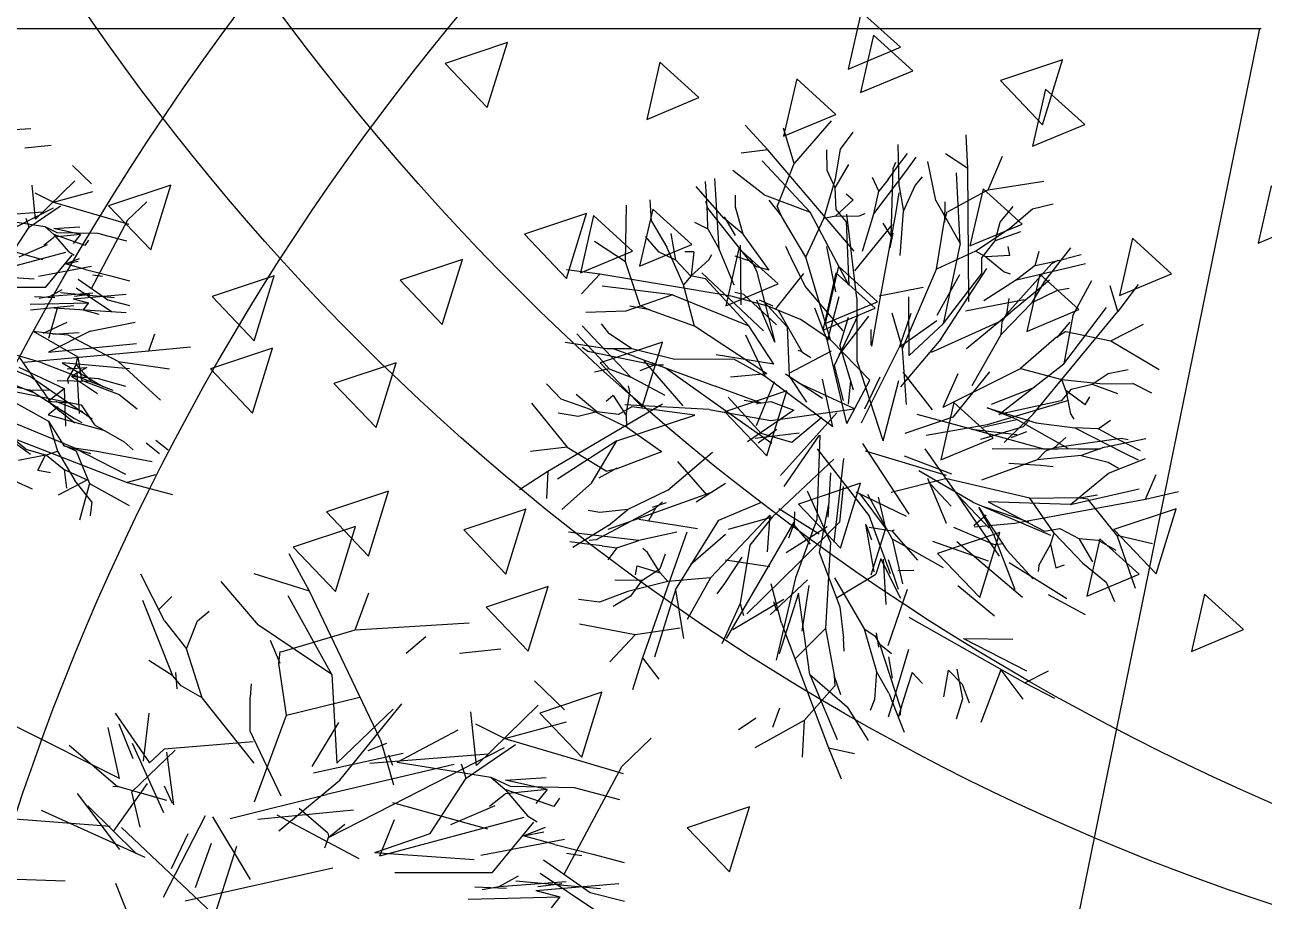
# Model space of a CAD drawing. Header units: millimetres. Extents: x 462666 to 1244237, y 2328025 to 3795663.
# Drawn here: x 886923 to 888308, y 3011767 to 3012747 of the extents above; entities that cross this region are included whole.
import ezdxf

# ---------------------------------------------------------------- set-up
doc = ezdxf.new("R2010")
doc.units = ezdxf.units.MM
doc.layers.add('MUR-POH', color=64, linetype='Continuous')

# ---------------------------------------------------------------- blocks, each defined once
blk = doc.blocks.new('strom podorys')
at = {"color": 1}
for points in [[(900821.8, 2875698.7), (900778.7, 2875639.5), (900845.7, 2875626.5)], [(900669, 2875689.9), (900625.9, 2875630.7), (900692.9, 2875617.7)], [(901598.6, 2875680.4), (901555.5, 2875621.2), (901622.5, 2875608.2)], [(901074.6, 2875645.8), (901031.5, 2875586.6), (901098.5, 2875573.6)], [(901537.7, 2875633.4), (901494.6, 2875574.2), (901561.5, 2875561.2)], [(901415.7, 2875619.4), (901372.6, 2875560.2), (901439.6, 2875547.3)], [(901292.1, 2875581.1), (901249, 2875522), (901316, 2875509)], [(901293.8, 2875572.4), (901250.7, 2875513.2), (901317.7, 2875500.2)], [(901628.2, 2875466.2), (901585.1, 2875407), (901652.1, 2875394)], [(901065.8, 2875446), (901022.7, 2875386.8), (901089.6, 2875373.8)], [(901185.8, 2875389.5), (901142.7, 2875330.4), (901209.7, 2875317.4)], [(901465.5, 2875393.1), (901422.4, 2875333.9), (901489.4, 2875320.9)], [(900987.2, 2875344.3), (900944.1, 2875285.1), (901011.1, 2875272.1)], [(901409.6, 2875293.2), (901366.5, 2875234), (901433.5, 2875221)], [(901439, 2875275.5), (901395.9, 2875216.3), (901462.9, 2875203.4)], [(901183.3, 2875237.3), (901140.2, 2875178.1), (901207.2, 2875165.2)], [(900868.8, 2875193.2), (900825.7, 2875134.1), (900892.7, 2875121.1)], [(898759, 2873229.5), (898715.9, 2873170.3), (898782.9, 2873157.4)], [(899153.5, 2872894), (899110.4, 2872834.9), (899177.4, 2872821.9)], [(898242.1, 2872885), (898199, 2872825.8), (898266, 2872812.8)], [(898425, 2872780.7), (898381.9, 2872721.5), (898448.9, 2872708.6)], [(899008.4, 2872758), (898965.3, 2872698.8), (899032.3, 2872685.9)], [(898722.7, 2872749), (898679.6, 2872689.8), (898746.6, 2872676.8)], [(898577.6, 2872712.7), (898534.5, 2872653.5), (898601.5, 2872640.5)], [(898849.7, 2872712.7), (898806.6, 2872653.5), (898873.6, 2872640.5)], [(898341.8, 2872658.3), (898298.7, 2872599.1), (898365.7, 2872586.1)], [(898027.9, 2872536.9), (897984.8, 2872477.7), (898051.8, 2872464.8)], [(898181.2, 2872521.2), (898138.1, 2872462.1), (898205, 2872449.1)], [(898348.4, 2872521.2), (898305.3, 2872462.1), (898372.3, 2872449.1)], [(898561.6, 2872472), (898518.5, 2872412.9), (898585.5, 2872399.9)], [(898226.5, 2872454.4), (898183.4, 2872395.2), (898250.4, 2872382.3)], [(898632.1, 2872416.2), (898589, 2872357), (898656, 2872344.1)], [(898425, 2872399.3), (898381.9, 2872340.2), (898448.9, 2872327.2)], [(898749.7, 2872354.5), (898706.6, 2872295.3), (898773.6, 2872282.3)], [(898417.6, 2872345.7), (898374.5, 2872286.5), (898441.5, 2872273.5)], [(898958.4, 2872345.7), (898915.3, 2872286.5), (898982.3, 2872273.5)]]:
    blk.add_lwpolyline(points, close=True, dxfattribs=at)

msp = doc.modelspace()

# ---------------------------------------------------------------- linework, layer by layer
at = {"layer": 'MUR-POH', "color": 252}
for p, q in [((887753.3, 3012606.7), (887727.8, 3012634.5)), ((887782.9, 3012591.5), (887770.9, 3012631.1)), ((887824.2, 3012639.3), (887782.9, 3012591.5)), ((886848.4, 3012625.9), (886929.4, 3012630.7)), ((887834.4, 3012607.5), (887848.6, 3012626.7)), ((887976.8, 3012585.9), (887975.2, 3012623.5)), ((886922.5, 3012609.2), (886951.9, 3012612.2)), ((887753.3, 3012606.7), (887723.6, 3012603.1)), ((887850, 3012493.7), (887753.3, 3012606.7)), ((887819.8, 3012583.9), (887819.4, 3012606.7)), ((887828.8, 3012574.6), (887834.4, 3012607.5)), ((887900.1, 3012565.8), (887898.9, 3012612.7)), ((886997.3, 3012568.9), (886975.9, 3012589.5)), ((887800.8, 3012537), (887746.9, 3012594.7)), ((887764.1, 3012544.2), (887782.9, 3012591.5)), ((887828.6, 3012564.2), (887843.8, 3012590.3)), ((887887.7, 3012573.8), (887899.5, 3012589.7)), ((887893.5, 3012585.9), (887896.5, 3012593.1)), ((887899.5, 3012589.7), (887909.3, 3012602.9)), ((887908.7, 3012584.3), (887919.3, 3012598.7)), ((887941.2, 3012550.2), (887932.2, 3012593.7)), ((887976.8, 3012585.9), (887951.8, 3012602.3)), ((887999.5, 3012562), (888015.7, 3012599.9)), ((887749.1, 3012556.4), (887714.2, 3012583.9)), ((887828.6, 3012564.2), (887819.8, 3012583.9)), ((887877.3, 3012560.6), (887870.5, 3012576)), ((887871.9, 3012535.2), (887908.7, 3012584.3)), ((887891.1, 3012510.5), (887893.5, 3012585.9)), ((887917.9, 3012566.8), (887926.3, 3012576.8)), ((887968.4, 3012502.1), (887964.4, 3012581)), ((887978.2, 3012437.2), (887976.8, 3012585.9)), ((886934.6, 3012529.4), (886930.7, 3012567.5)), ((886934.6, 3012529.4), (886978.4, 3012572.3)), ((887704.2, 3012530.6), (887673, 3012565.8)), ((887684.8, 3012555.2), (887683.8, 3012571.6)), ((887695.2, 3012557), (887694.2, 3012574.8)), ((887816, 3012530.2), (887828.8, 3012574.6)), ((887829.8, 3012540.2), (887828.6, 3012564.2)), ((887887.7, 3012573.8), (887877.3, 3012560.6)), ((887900.1, 3012565.8), (887904.9, 3012538.2)), ((887904.9, 3012538.2), (887917.9, 3012566.8)), ((887999.5, 3012562), (887954.6, 3012537.6)), ((887999.5, 3012562), (888061.8, 3012572)), ((886933.8, 3012558.9), (886954.8, 3012548.5)), ((886954.8, 3012548.5), (886998.7, 3012560.3)), ((886954.8, 3012548.5), (887038.8, 3012523.6)), ((887037.9, 3012528.5), (887058.9, 3012548.8)), ((887623.3, 3012527), (887621.9, 3012550.8)), ((887686.2, 3012541.8), (887684, 3012549.2)), ((887686, 3012535.4), (887684.8, 3012555.2)), ((887698.8, 3012495.9), (887695.2, 3012557)), ((887717.2, 3012542.8), (887717.2, 3012556)), ((887749.1, 3012556.4), (887800.8, 3012537)), ((887769.1, 3012532.8), (887754.7, 3012550.6)), ((887848.6, 3012551), (887829, 3012532.6)), ((887840.8, 3012557.6), (887848.6, 3012551)), ((887871.9, 3012535.2), (887877.3, 3012560.6)), ((887899.9, 3012558.8), (887895.9, 3012535.2)), ((887941.2, 3012550.2), (887968.4, 3012502.1)), ((887951.2, 3012525.8), (887951.6, 3012548.6)), ((886943, 3012537.2), (886858.6, 3012530.7)), ((886954.2, 3012541.8), (886874.1, 3012501)), ((886927.4, 3012520.3), (886962.3, 3012544.2)), ((887594.2, 3012481.7), (887595.2, 3012544.8)), ((887686.4, 3012518.6), (887686, 3012535.4)), ((887733, 3012482.5), (887686.2, 3012541.8)), ((887725.8, 3012512.5), (887717.2, 3012542.8)), ((887768.7, 3012532.6), (887763.7, 3012543.8)), ((887843.8, 3012455.7), (887800.8, 3012537)), ((887840.8, 3012526.8), (887829.8, 3012540.2)), ((887853, 3012441), (887841.8, 3012534.8)), ((887855.6, 3012533.2), (887862.2, 3012535.8)), ((887859, 3012493.5), (887871.9, 3012535.2)), ((887895.9, 3012535.2), (887878.5, 3012440.4)), ((887901.3, 3012488.7), (887904.9, 3012538.2)), ((887950.6, 3012525.8), (887954, 3012537.8)), ((888013.1, 3012525.8), (888027.5, 3012543.4)), ((888023.7, 3012519.2), (888049.3, 3012541)), ((888049.3, 3012541), (888072.4, 3012546.6)), ((886878.1, 3012531.6), (886944.8, 3012521)), ((886901.8, 3012480.9), (886927.4, 3012520.3)), ((886927.4, 3012520.3), (886924, 3012530.2)), ((886944.8, 3012521), (886958.5, 3012514.6)), ((886944.8, 3012521), (886955.1, 3012512.2)), ((886955.2, 3012518.8), (886984.1, 3012520.8)), ((886997, 3012451.9), (887037.9, 3012528.5)), ((887623.3, 3012527), (887640.3, 3012498.1)), ((887671.4, 3012526), (887686.4, 3012518.6)), ((887725.8, 3012512.5), (887704.2, 3012530.6)), ((887717, 3012511.1), (887705, 3012531.8)), ((887795.7, 3012486.7), (887768.7, 3012532.6)), ((887795.7, 3012486.7), (887816, 3012530.2)), ((887829, 3012532.6), (887816, 3012530.2)), ((887829, 3012532.6), (887855.6, 3012533.2)), ((887840.8, 3012526.8), (887843.8, 3012455.7)), ((887850.6, 3012471.7), (887892.7, 3012523.4)), ((887891.1, 3012510.5), (887882.1, 3012525)), ((887942, 3012473.3), (887950.6, 3012525.8)), ((888007.3, 3012505.1), (888013.1, 3012525.8)), ((886943.9, 3012500.3), (886954.9, 3012509.1)), ((886984.9, 3012512.2), (886954.9, 3012509.1)), ((886955.1, 3012512.2), (886970.9, 3012493.5)), ((886989.5, 3012500), (886955.1, 3012512.2)), ((886984.9, 3012512.2), (886955.2, 3012518.8)), ((886958.5, 3012514.6), (887004, 3012513.6)), ((886984.9, 3012512.2), (886976.8, 3012502.3)), ((886993.6, 3012506), (886989.5, 3012500)), ((887004, 3012513.6), (887036.2, 3012505.2)), ((887616.1, 3012510.1), (887630.9, 3012492.9)), ((887650.5, 3012483.5), (887645.3, 3012513.3)), ((887686.4, 3012518.6), (887698.8, 3012495.9)), ((887754.7, 3012472.3), (887725.8, 3012512.5)), ((887890.1, 3012497.3), (887893.3, 3012513.5)), ((887985.4, 3012493.5), (888023.7, 3012519.2)), ((888035.7, 3012515.3), (888007.3, 3012505.1)), ((886865.8, 3012465), (886968.5, 3012492.6)), ((886874.9, 3012502.9), (886942.5, 3012484.2)), ((886916.3, 3012487.2), (886947.9, 3012501)), ((886970.9, 3012493.5), (886977.7, 3012489.1)), ((887594.2, 3012481.7), (887559.6, 3012504.3)), ((887650.5, 3012483.5), (887630.9, 3012492.9)), ((887659.1, 3012455.9), (887640.3, 3012498.1)), ((887670.6, 3012492.9), (887660.5, 3012492.9)), ((887670.6, 3012492.9), (887667.5, 3012466.1)), ((887715.6, 3012455.5), (887698.8, 3012495.9)), ((887722.2, 3012500.1), (887723.2, 3012433.4)), ((887779.5, 3012486.1), (887773.5, 3012498.9)), ((887829.4, 3012448), (887819.4, 3012498.9)), ((887985.4, 3012493.5), (887942, 3012473.3)), ((887968.4, 3012502.1), (887949.2, 3012412.2)), ((887996.9, 3012487.1), (887985.4, 3012493.5)), ((887992.7, 3012485.9), (888007.3, 3012505.1)), ((888023.7, 3012488.7), (888021.9, 3012498.7)), ((888052.1, 3012477.5), (888056.6, 3012493.7)), ((888063, 3012460.1), (888092.2, 3012497.1)), ((886975.2, 3012489), (886945.4, 3012452.9)), ((886968, 3012479.2), (886983.7, 3012485.3)), ((886968, 3012479.2), (886982.4, 3012482.2)), ((886990.3, 3012473.1), (886968, 3012479.2)), ((887610.3, 3012433.4), (887594.2, 3012481.7)), ((887666.9, 3012465.9), (887650.5, 3012483.5)), ((887667.5, 3012466.1), (887687.4, 3012483.9)), ((887687.4, 3012483.9), (887690.8, 3012489.9)), ((887733, 3012482.5), (887716.8, 3012487.9)), ((887732.8, 3012486.3), (887740.7, 3012471.7)), ((887733, 3012482.5), (887740.9, 3012475.9)), ((887795.1, 3012454.3), (887779.5, 3012486.1)), ((887823.4, 3012394.2), (887795.7, 3012486.7)), ((887992.5, 3012468.7), (887992.7, 3012485.9)), ((888023.7, 3012488.7), (887996.9, 3012487.1)), ((887996.9, 3012487.1), (888017.7, 3012470.5)), ((888020.5, 3012423.6), (888070.8, 3012479.9)), ((888052.1, 3012477.5), (888068.4, 3012480.9)), ((888068.4, 3012480.9), (888087.6, 3012485.5)), ((888070.8, 3012479.9), (888077.8, 3012483.5)), ((888103.6, 3012489.3), (888087.6, 3012485.5)), ((888091.4, 3012475.5), (888108.6, 3012479.7)), ((886862.3, 3012467.3), (886933, 3012462.5)), ((886937.7, 3012465.5), (886997.2, 3012476.9)), ((886990.3, 3012473.1), (887017.3, 3012466.2)), ((886998.7, 3012466.9), (887009.6, 3012465.4)), ((887017.3, 3012466.2), (887039.7, 3012460.3)), ((887565.4, 3012467.7), (887528.1, 3012472.5)), ((887545, 3012445.8), (887565.4, 3012467.7)), ((887712.2, 3012443.2), (887565.4, 3012467.7)), ((887667.5, 3012466.1), (887659.1, 3012455.9)), ((887683.8, 3012462.7), (887666.9, 3012465.9)), ((887748.3, 3012404.6), (887679.4, 3012469.3)), ((887740.7, 3012471.7), (887761.1, 3012391.8)), ((887754.7, 3012472.3), (887740.9, 3012475.9)), ((887762.1, 3012429.2), (887793.5, 3012468.5)), ((887903.7, 3012384.7), (887942, 3012473.3)), ((887942.8, 3012422), (887968, 3012467.3)), ((887946.6, 3012395), (887998.3, 3012474.1)), ((887949.2, 3012412.2), (887992.5, 3012468.7)), ((888017.7, 3012470.5), (888024.3, 3012468.3)), ((888052.1, 3012477.5), (888031.5, 3012461.5)), ((888031.5, 3012461.5), (888091.4, 3012475.5)), ((886945.4, 3012452.9), (886876.5, 3012452.8)), ((886950.8, 3012443.3), (886964.5, 3012450.8)), ((886979.8, 3012452.6), (887019.5, 3012426.2)), ((886982.2, 3012462.1), (887015.5, 3012439)), ((887646.7, 3012444.8), (887568.2, 3012454.3)), ((887671.4, 3012409.6), (887659.1, 3012455.9)), ((887683.8, 3012462.7), (887732, 3012410.2)), ((887837.6, 3012404.6), (887795.1, 3012454.3)), ((887877.7, 3012443.6), (887927, 3012453.4)), ((888031.5, 3012461.5), (887994.7, 3012438)), ((888048.9, 3012436), (888063, 3012460.1)), ((888049.9, 3012446.2), (888068.2, 3012461.5)), ((888077.2, 3012449.8), (888090.2, 3012452)), ((888094.4, 3012421.6), (888115.6, 3012460.9)), ((888144.7, 3012426.2), (888135.9, 3012454.9)), ((888167.5, 3012456.1), (888144.7, 3012426.2)), ((886933.3, 3012442.8), (886956, 3012441.9)), ((886938.7, 3012441.1), (886950.8, 3012443.3)), ((886950.8, 3012443.3), (886998.5, 3012446.8)), ((886962.6, 3012447.3), (887022.9, 3012441.8)), ((886976.7, 3012440.3), (887035.8, 3012445.3)), ((886976.7, 3012440.3), (886993.9, 3012435.9)), ((886995.3, 3012445.2), (886978.2, 3012442.9)), ((887015.5, 3012439), (887039.8, 3012432.8)), ((887646.7, 3012444.8), (887594.6, 3012426.4)), ((887646.7, 3012444.8), (887732, 3012410.2)), ((887756.1, 3012431.2), (887712.2, 3012443.2)), ((887726.4, 3012445), (887716.4, 3012447.2)), ((887762.9, 3012411), (887726.4, 3012445)), ((887761.1, 3012391.8), (887741.1, 3012438.6)), ((887743.5, 3012439.2), (887758.9, 3012432.4)), ((887774.9, 3012409), (887748.5, 3012437.6)), ((887820, 3012393), (887833, 3012442.8)), ((887853, 3012441), (887852.8, 3012371.3)), ((887878.5, 3012440.4), (887869.1, 3012387.3)), ((887911.5, 3012376.9), (887910.9, 3012442.4)), ((888039.9, 3012439.2), (887974.4, 3012426.6)), ((887975.6, 3012384.7), (888049.9, 3012446.2)), ((888020.5, 3012423.6), (888023.1, 3012440.6)), ((888048.9, 3012436), (888077.2, 3012449.8)), ((886928.7, 3012434.2), (886993.9, 3012435.9)), ((886929.1, 3012428), (886977.4, 3012432.7)), ((886959, 3012431), (886949.1, 3012395.8)), ((886955.4, 3012430.2), (887036, 3012424.9)), ((886993.9, 3012435.9), (886987.7, 3012428)), ((886987.7, 3012428), (887005.3, 3012423)), ((887594.6, 3012426.4), (887550, 3012425)), ((887621.5, 3012428), (887599, 3012432.2)), ((887621.3, 3012427.4), (887610.1, 3012432.8)), ((887671.4, 3012409.6), (887621.3, 3012427.4)), ((887756.1, 3012431.2), (887789.5, 3012417.4)), ((887764.7, 3012427.4), (887791.7, 3012380.7)), ((887805.4, 3012430.2), (887820, 3012393)), ((887903.7, 3012384.7), (887892.5, 3012424.2)), ((887913.1, 3012424), (887900.3, 3012385.9)), ((888011.3, 3012414.2), (888024.3, 3012424.4)), ((888014.3, 3012400.4), (888048.9, 3012436)), ((888015.3, 3012414.6), (888020.5, 3012423.6)), ((888050.1, 3012311.4), (888144.7, 3012426.2)), ((888084.2, 3012367.5), (888131.9, 3012430.4)), ((886969.4, 3012413.9), (886943.2, 3012401.3)), ((886995.5, 3012404), (887046, 3012414.2)), ((887545.6, 3012410.2), (887557.8, 3012397.2)), ((887566.8, 3012412.2), (887575.2, 3012402)), ((887752.3, 3012356.5), (887671.4, 3012409.6)), ((887759.9, 3012367.1), (887732, 3012410.2)), ((887823.4, 3012394.2), (887789.5, 3012417.4)), ((887828, 3012365.5), (887854.6, 3012422.8)), ((887833, 3012377.5), (887866.3, 3012420.8)), ((887833.8, 3012387.5), (887843.6, 3012419.8)), ((887942.2, 3012415.8), (887900.3, 3012385.9)), ((887949.2, 3012412.2), (887911.5, 3012376.9)), ((888011.3, 3012414.2), (887936, 3012380.1)), ((888014.3, 3012400.4), (888015.3, 3012414.6)), ((888076.4, 3012396.6), (888091.4, 3012414)), ((888094.4, 3012421.6), (888084.2, 3012367.5)), ((888136.7, 3012393.4), (888173.5, 3012412)), ((886941, 3012369), (886847.9, 3012396)), ((886931.9, 3012404.1), (886953.8, 3012401.3)), ((886931.9, 3012404.1), (886981.8, 3012375.3)), ((886995.5, 3012404), (886949.2, 3012380.7)), ((886953.8, 3012401.3), (886970.8, 3012399.9)), ((886954, 3012400.8), (886983.3, 3012402.6)), ((887027.1, 3012370), (886971, 3012399.5)), ((887061.2, 3012382), (887068.1, 3012401.1)), ((887551, 3012389.1), (887539.7, 3012401)), ((887600, 3012352.5), (887557.8, 3012397.2)), ((887601.2, 3012384.5), (887575.2, 3012402)), ((887728.4, 3012399.8), (887750.3, 3012353.5)), ((887774.9, 3012409), (887777.3, 3012354.5)), ((887868.9, 3012388.3), (887868.9, 3012406)), ((887981.8, 3012343.3), (888014.3, 3012400.4)), ((888076, 3012397.2), (888035.7, 3012362.5)), ((888076, 3012397.2), (888086.4, 3012404)), ((888086.6, 3012403.6), (888136.7, 3012393.4)), ((886921.9, 3012369.5), (887061.2, 3012382)), ((886949.2, 3012380.7), (887047.6, 3012390.4)), ((887061.2, 3012382), (887108, 3012386.5)), ((887573.2, 3012384.5), (887526.7, 3012391.4)), ((887552.2, 3012381.5), (887545.6, 3012385.7)), ((887551, 3012389.1), (887564.6, 3012374.7)), ((887626.1, 3012366.1), (887552.2, 3012381.5)), ((887601.2, 3012384.5), (887573.2, 3012384.5)), ((887604.2, 3012375.9), (887581.4, 3012384.1)), ((887649.3, 3012372.3), (887601.2, 3012384.5)), ((887777.3, 3012357.1), (887824.6, 3012382.1)), ((887790.9, 3012381.3), (887787.3, 3012382.3)), ((887841.8, 3012301), (887820, 3012393)), ((887867.3, 3012349.3), (887823.4, 3012394.2)), ((887833.8, 3012387.5), (887848.2, 3012339.9)), ((887858, 3012301.6), (887900.3, 3012385.9)), ((887946.6, 3012395), (887901.7, 3012341.7)), ((887908.5, 3012322), (887903.7, 3012384.7)), ((888136.7, 3012393.4), (888190.8, 3012361.1)), ((886860.6, 3012380), (886927.8, 3012353.8)), ((886916.2, 3012375.1), (886951.7, 3012323.8)), ((886941, 3012369), (887020.8, 3012338.2)), ((886964.4, 3012368.7), (887010.6, 3012341.7)), ((887039.7, 3012361.8), (886964.4, 3012368.7)), ((886980, 3012366.7), (886981.8, 3012375.3)), ((886981.8, 3012375.3), (886986, 3012349.3)), ((887027.1, 3012370), (887084.5, 3012361.8)), ((887074.4, 3012327), (887027.1, 3012370)), ((887575.8, 3012362.1), (887564.6, 3012374.7)), ((887604.2, 3012375.9), (887694.4, 3012342.5)), ((887658.7, 3012320.4), (887615.1, 3012370.9)), ((887638.9, 3012362.7), (887623.5, 3012368.7)), ((887715.2, 3012372.7), (887649.3, 3012372.3)), ((887759.9, 3012367.1), (887695.4, 3012377.7)), ((887750.3, 3012353.5), (887715.2, 3012372.7)), ((887790.9, 3012381.3), (887792.5, 3012379.9)), ((887801.2, 3012374.3), (887792.5, 3012379.9)), ((887852.8, 3012371.3), (887881.7, 3012281.8)), ((888011.7, 3012310.8), (888084.2, 3012367.5)), ((886845.5, 3012360.7), (886949.1, 3012303.5)), ((886915.9, 3012363.9), (886966.4, 3012340)), ((886997.7, 3012305.6), (886927.8, 3012353.8)), ((886969.9, 3012362), (886992, 3012363.5)), ((886980, 3012366.7), (886970.3, 3012350.5)), ((886992, 3012363.5), (886974.8, 3012353.6)), ((886996.9, 3012347.9), (886980, 3012366.7)), ((886980.8, 3012358.4), (886983.2, 3012311.9)), ((887575.8, 3012362.1), (887559.4, 3012358.1)), ((887575.8, 3012362.1), (887600, 3012352.5)), ((887626.1, 3012366.1), (887610.1, 3012359.7)), ((887636.5, 3012366.1), (887626.1, 3012366.1)), ((887706, 3012314.8), (887638.9, 3012362.7)), ((887752.3, 3012356.5), (887711.4, 3012352.5)), ((887773.1, 3012356.5), (887814.4, 3012329.1)), ((887796.9, 3012324.6), (887777.3, 3012354.5)), ((887837.8, 3012326.7), (887828, 3012365.5)), ((887841.2, 3012363.1), (887848.6, 3012338.5)), ((887937.6, 3012316), (887904.7, 3012358.1)), ((887949.2, 3012319.2), (888035.7, 3012362.5)), ((887949.2, 3012319.2), (887966.2, 3012356.7)), ((887960.4, 3012308), (888001.7, 3012358.7)), ((888035.7, 3012362.5), (888082, 3012350.1)), ((888116, 3012344.7), (888133.9, 3012356.9)), ((888133.9, 3012356.9), (888156.1, 3012361.1)), ((886894.4, 3012339.8), (886985.6, 3012321.8)), ((886910.9, 3012344.1), (886931.3, 3012336)), ((886913.7, 3012341.3), (886928.1, 3012338.4)), ((886948.5, 3012325.7), (886966.4, 3012340)), ((886996.9, 3012347.9), (886958.9, 3012348.7)), ((886966.4, 3012340), (886967.9, 3012297.7)), ((886970.3, 3012350.5), (886971.2, 3012345.6)), ((886974.8, 3012353.6), (887004.6, 3012351.1)), ((886974.8, 3012353.6), (887003.8, 3012334.5)), ((886986, 3012349.3), (887028.1, 3012333.2)), ((887004.6, 3012351.1), (887035, 3012342.6)), ((887522.1, 3012327.9), (887505.7, 3012345.3)), ((887599, 3012336.1), (887597.6, 3012342.9)), ((887638.7, 3012332.3), (887600, 3012352.5)), ((887745.1, 3012324), (887694.4, 3012342.5)), ((887740.7, 3012298.4), (887760.9, 3012347.9)), ((887826, 3012297), (887750.3, 3012353.5)), ((887786.7, 3012346.5), (887849.8, 3012317.6)), ((887826, 3012297), (887814.6, 3012350.3)), ((887841.8, 3012301), (887867.3, 3012349.3)), ((887843.6, 3012322.4), (887846.2, 3012348.9)), ((887861.6, 3012317.2), (887878.9, 3012353.1)), ((887882.3, 3012281.6), (887899.7, 3012348.9)), ((888003.3, 3012322.6), (888051.7, 3012341.3)), ((888086.6, 3012337.7), (888082, 3012350.1)), ((888082, 3012350.1), (888127.7, 3012345.1)), ((888092.6, 3012339.3), (888116, 3012344.7)), ((888116, 3012344.7), (888144.3, 3012334.3)), ((888127.7, 3012345.1), (888161.3, 3012345.5)), ((888182.7, 3012334.9), (888161.3, 3012345.5)), ((886843.6, 3012328.1), (886928.8, 3012266.7)), ((886928.1, 3012338.4), (886951.2, 3012338.1)), ((886928.1, 3012338.4), (886978.1, 3012306.5)), ((886956.9, 3012325.9), (886987.2, 3012314.2)), ((887028.1, 3012333.2), (887048.1, 3012317.3)), ((887553.8, 3012316.8), (887522.1, 3012327.9)), ((887562.2, 3012313.8), (887539.1, 3012333.1)), ((887580.2, 3012332.1), (887572.4, 3012325.5)), ((887580.2, 3012332.1), (887595, 3012309.6)), ((887595, 3012309.6), (887599, 3012336.1)), ((887709, 3012330.1), (887745.9, 3012289.8)), ((887726.8, 3012327.1), (887744.1, 3012324)), ((888089.4, 3012326.7), (887998.7, 3012299.4)), ((888081.4, 3012326.3), (888011.7, 3012310.8)), ((888092.6, 3012339.3), (888081.4, 3012326.3)), ((888086.6, 3012337.7), (888091.8, 3012311.6)), ((888108.2, 3012321.8), (888086.6, 3012337.7)), ((888108.2, 3012321.8), (888113.2, 3012330.5)), ((886923.7, 3012272.2), (886865.3, 3012319.9)), ((886977.9, 3012273.7), (886865.3, 3012319.9)), ((886948.5, 3012325.7), (886962, 3012314.4)), ((886948.5, 3012325.7), (886971.8, 3012323.8)), ((886959.7, 3012319.5), (886948.6, 3012310.4)), ((886978.5, 3012301.2), (886962, 3012314.4)), ((886985.6, 3012321.8), (887000.5, 3012299.2)), ((887489.1, 3012323.4), (887528.9, 3012274.4)), ((887635.5, 3012322.6), (887507.3, 3012247.1)), ((887541.2, 3012308.6), (887518.9, 3012312.2)), ((887562.2, 3012313.8), (887541.2, 3012308.6)), ((887595.2, 3012296.6), (887553.8, 3012316.8)), ((887586.2, 3012310.8), (887562.2, 3012313.8)), ((887601.2, 3012319.4), (887586.2, 3012310.8)), ((887687.8, 3012316.4), (887593.6, 3012321.6)), ((887671.6, 3012310), (887601.2, 3012319.4)), ((887687.8, 3012316.4), (887756.5, 3012304.2)), ((887757.9, 3012278.6), (887706, 3012314.8)), ((887782.3, 3012315.6), (887730.4, 3012280.2)), ((887744.1, 3012324), (887740.7, 3012322.4)), ((887744.1, 3012324), (887746.3, 3012324)), ((887746.3, 3012324), (887756.7, 3012325.3)), ((887756.5, 3012304.2), (887849.8, 3012317.2)), ((887756.7, 3012325.3), (887782.3, 3012315.6)), ((887767.3, 3012242.7), (887830.4, 3012312.6)), ((888030.1, 3012306), (887998.7, 3012318.2)), ((887998.7, 3012318.2), (888053.3, 3012301.4)), ((886948.6, 3012310.4), (887011.9, 3012292.9)), ((886949.1, 3012303.5), (886959, 3012269.8)), ((886949.1, 3012303.5), (886965.9, 3012276.7)), ((886978.1, 3012306.5), (886986.5, 3012301.9)), ((887000.5, 3012299.2), (887033.6, 3012280.5)), ((887584.4, 3012281.6), (887671.6, 3012310)), ((887595, 3012309.6), (887595.2, 3012296.6)), ((887813.8, 3012307.6), (887780.3, 3012279.4)), ((887906.9, 3012290), (887960.4, 3012308.4)), ((887981.2, 3012294.6), (887920.1, 3012310.8)), ((887998.7, 3012299.4), (887930.2, 3012287.4)), ((887993.7, 3012296.6), (888031.5, 3012305.2)), ((888017.7, 3012279.4), (888050.1, 3012311.4)), ((888030.5, 3012306), (888088.6, 3012273.4)), ((888038.7, 3012297.2), (888045.7, 3012305)), ((888053.3, 3012301.4), (888096.6, 3012295.8)), ((888091.8, 3012311.6), (888095.6, 3012305.8)), ((888122.5, 3012295), (888136.5, 3012304.4)), ((886887.5, 3012292.9), (887036.9, 3012234.8)), ((887634.3, 3012269), (887595.2, 3012296.6)), ((887788.5, 3012290), (887739.1, 3012284.2)), ((887742.5, 3012279.2), (887763.3, 3012294.6)), ((887780.3, 3012279.4), (887745.9, 3012289.8)), ((887771.5, 3012230.5), (887811, 3012287.8)), ((887811.4, 3012287.6), (887808, 3012193.4)), ((888060.6, 3012272.4), (887981.2, 3012294.6)), ((887981.2, 3012294.6), (888031.7, 3012288.6)), ((888038.7, 3012297.2), (887991.2, 3012282.8)), ((888025.3, 3012285.2), (888042.9, 3012291.8)), ((888073.8, 3012273.8), (888086.6, 3012285.2)), ((888073.8, 3012273.8), (888148.5, 3012284.6)), ((888096.6, 3012295.8), (888151.5, 3012268.2)), ((888122.5, 3012295), (888096.6, 3012295.8)), ((888137.3, 3012287.2), (888122.5, 3012295)), ((888137.3, 3012287.2), (888155.1, 3012278.2)), ((888148.5, 3012284.6), (888156.1, 3012282.8)), ((886923.7, 3012272.2), (886946.7, 3012265.4)), ((886965.5, 3012276.3), (886996.1, 3012267.3)), ((886965.9, 3012276.7), (886980.5, 3012270)), ((886977.9, 3012273.7), (887035.1, 3012244.3)), ((886977.9, 3012273.7), (887003, 3012269.9)), ((887043.6, 3012271.5), (887033.6, 3012280.5)), ((887073.2, 3012266.9), (887058.4, 3012278.8)), ((887069.1, 3012282.3), (887083, 3012271.3)), ((887528.9, 3012274.4), (887487.9, 3012269.6)), ((887584.4, 3012281.6), (887518.1, 3012238.7)), ((887528.9, 3012274.4), (887572.4, 3012247.9)), ((887556.2, 3012234.1), (887584.4, 3012281.6)), ((887866.7, 3012198.1), (887808.8, 3012272.4)), ((887859.2, 3012278.4), (887910.9, 3012199.3)), ((887965.8, 3012220.7), (887929.4, 3012272.4)), ((888004.3, 3012273), (888100.8, 3012272.4)), ((888060.6, 3012272.4), (888077.2, 3012272)), ((888064, 3012270.2), (888073.8, 3012273.8)), ((888100.8, 3012272.4), (888124.7, 3012272.4)), ((888129.9, 3012274.4), (888103.6, 3012265)), ((888129.9, 3012274.4), (888176.1, 3012284)), ((888155.1, 3012278.2), (888169.7, 3012270.8)), ((886945.8, 3012265.4), (886915.4, 3012259.4)), ((886937.2, 3012248.8), (886945.8, 3012265.4)), ((886945.8, 3012265.4), (886959, 3012269.8)), ((886946.7, 3012265.4), (886966.6, 3012249.4)), ((886959, 3012269.8), (886978.4, 3012237)), ((886980.1, 3012269.7), (886995, 3012233.6)), ((887003, 3012269.9), (887064.9, 3012258.5)), ((887634.3, 3012269), (887584.6, 3012250.3)), ((887641.5, 3012226.1), (887691.6, 3012268.6)), ((887685.6, 3012220.7), (887652.5, 3012258.5)), ((887827, 3012260.8), (887758.3, 3012195.9)), ((887838, 3012261.8), (887827, 3012168.2)), ((887862.3, 3012270.2), (887952.8, 3012243.1)), ((887905.9, 3012264.8), (887958.6, 3012244.5)), ((888054.3, 3012260.1), (887992.3, 3012237.3)), ((888054.3, 3012260.1), (888064, 3012270.2)), ((888103.6, 3012265), (888054.3, 3012260.1)), ((888103.6, 3012265), (888133.9, 3012257.5)), ((888133.9, 3012257.5), (888145.3, 3012250.7)), ((888134.1, 3012245.1), (888175.5, 3012261.6)), ((888151.5, 3012268.2), (888167.3, 3012260.3)), ((886937.2, 3012248.8), (886951.3, 3012246)), ((886966.6, 3012249.4), (886969.1, 3012228.5)), ((886966.6, 3012249.4), (886992.2, 3012237.8)), ((887068.5, 3012243.5), (887036.9, 3012234.8)), ((887507.3, 3012247.1), (887475.7, 3012226.7)), ((887507.3, 3012247.1), (887505.7, 3012217.1)), ((887584.4, 3012250.9), (887564.4, 3012239.7)), ((887584.6, 3012250.3), (887572.6, 3012247.3)), ((887820.8, 3012195.9), (887823.6, 3012245.5)), ((887982.4, 3012212.9), (887922.1, 3012247.9)), ((888022.7, 3012256.5), (888058, 3012254.1)), ((888058, 3012254.1), (888072.2, 3012252.9)), ((888091.6, 3012210.1), (888134.1, 3012245.1)), ((888175.7, 3012216.3), (888187.4, 3012243.9)), ((886931, 3012227.4), (886911.4, 3012236.4)), ((886960.1, 3012221.2), (886992.2, 3012237.8)), ((886997.4, 3012213.4), (886978.4, 3012237)), ((886995, 3012233.6), (886983.7, 3012192.6)), ((886995, 3012233.6), (887039.2, 3012209.3)), ((887036.9, 3012234.8), (887087.8, 3012221.3)), ((887556.2, 3012234.1), (887523.1, 3012204.5)), ((887705.8, 3012233.9), (887673.2, 3012212.9)), ((887837.4, 3012230.3), (887833.4, 3012190.6)), ((887891.3, 3012223.9), (887952, 3012239.5)), ((887931.8, 3012239.7), (887952.8, 3012189.2)), ((887935.2, 3012232.9), (887958.4, 3012208.5)), ((888046.3, 3012217.3), (887952, 3012239.5)), ((887641.5, 3012226.1), (887596.8, 3012204.5)), ((887688, 3012222.9), (887597.4, 3012190.6)), ((887823.4, 3012168.2), (887797.5, 3012225.3)), ((887851.6, 3012224.3), (887908.1, 3012197.1)), ((887885.9, 3012182.6), (887856.4, 3012222.3)), ((887892.5, 3012172), (887865.1, 3012221.3)), ((887876.5, 3012218.3), (887884.7, 3012183.4)), ((888000.7, 3012183.6), (887965.8, 3012220.7)), ((888012.5, 3012152.6), (887965.8, 3012220.7)), ((888029.3, 3012189.2), (888175.7, 3012216.3)), ((888046.3, 3012217.3), (888099.4, 3012217.9)), ((888073.6, 3012178), (888046.3, 3012217.3)), ((888091.6, 3012210.1), (888168.5, 3012227.7)), ((888099.4, 3012217.3), (888121.9, 3012220.9)), ((888099.4, 3012217.9), (888111.6, 3012216.5)), ((888143.5, 3012176), (888111.6, 3012215.9)), ((888175.7, 3012216.3), (888212.4, 3012224.7)), ((886997.4, 3012213.4), (886995.6, 3012197.5)), ((887565.6, 3012201.3), (887552.6, 3012203.5)), ((887627.7, 3012206.3), (887561.2, 3012170.8)), ((887596.8, 3012204.5), (887565.6, 3012201.3)), ((887575.2, 3012186.6), (887596.8, 3012204.5)), ((887627.7, 3012206.3), (887619.5, 3012191.4)), ((887639.7, 3012212.1), (887623.9, 3012206.9)), ((887635.7, 3012213.1), (887627.7, 3012206.3)), ((887698.6, 3012192.8), (887746.1, 3012212.9)), ((887810.8, 3012177), (887765.5, 3012205.3)), ((887783.1, 3012191.4), (887783.5, 3012201.9)), ((887811, 3012156.8), (887821.8, 3012212.3)), ((887982.4, 3012212.9), (888069.2, 3012175.8)), ((888005.5, 3012177.6), (887989.4, 3012206.9)), ((887989.4, 3012206.9), (888020.5, 3012159.2)), ((887995.7, 3012207.5), (888044.7, 3012190.8)), ((887999.7, 3012213.3), (888062.8, 3012180.6)), ((888091.6, 3012210.1), (887999.7, 3012213.3)), ((887597.4, 3012190.6), (887574.6, 3012182.4)), ((887674.8, 3012183.2), (887608.9, 3012193.6)), ((887649.9, 3012114.9), (887698.6, 3012192.8)), ((887755.5, 3012198.3), (887689.2, 3012128.1)), ((887758.3, 3012195.9), (887708.8, 3012182.4)), ((887758.3, 3012195.9), (887733.3, 3012164.6)), ((887755.5, 3012198.3), (887752.5, 3012157.4)), ((887755.7, 3012143.4), (887782.9, 3012190.4)), ((887782.7, 3012189.4), (887776.5, 3012172.6)), ((887783.1, 3012191.4), (887782.7, 3012189.4)), ((887783.7, 3012185.6), (887782.7, 3012189.4)), ((887808, 3012193.4), (887784.1, 3012128.1)), ((887833.4, 3012190.6), (887788.9, 3012145.6)), ((887872.3, 3012134.8), (887862.7, 3012188.2)), ((887890.3, 3012132.6), (887866.7, 3012198.1)), ((887983.8, 3012186.8), (887997.5, 3012198.7)), ((887984, 3012185.4), (888029.3, 3012189.2)), ((887548.2, 3012177.2), (887530.5, 3012179.2)), ((887575.2, 3012186.6), (887535.3, 3012162)), ((887609.1, 3012169.8), (887548.2, 3012177.2)), ((887651.7, 3012179.4), (887609.1, 3012169.8)), ((887662.9, 3012179.2), (887613.1, 3012038.8)), ((887706, 3012176.6), (887666.9, 3012142.6)), ((887773.7, 3012156.4), (887819.6, 3012185.8)), ((887783.7, 3012185.6), (887800.6, 3012165.8)), ((887863.3, 3012187.2), (887869.3, 3012170.6)), ((887866.5, 3012185), (887892.3, 3012180.8)), ((887884.7, 3012183.4), (887868.3, 3012131.3)), ((887894.7, 3012181.4), (887892.3, 3012180.8)), ((887920.9, 3012147.8), (887892.3, 3012180.8)), ((887960.8, 3012184.8), (888006.5, 3012165.4)), ((888005.7, 3012177.2), (888029.5, 3012115.1)), ((888062.8, 3012180.6), (888079.8, 3012183.4)), ((888069.2, 3012165.6), (888073.6, 3012178)), ((888073.6, 3012178), (888105.6, 3012144.8)), ((888079.8, 3012183.4), (888101.2, 3012172.4)), ((888143.5, 3012176), (888183.5, 3012166.6)), ((888143.5, 3012176), (888164.1, 3012116.5)), ((887548.2, 3012166.4), (887531.9, 3012168.4)), ((887568, 3012164.2), (887548.2, 3012166.4)), ((887561.2, 3012170.8), (887553.4, 3012169.8)), ((887568, 3012164.2), (887584.4, 3012161.8)), ((887584.4, 3012161.8), (887574.6, 3012148.2)), ((887584.4, 3012161.8), (887609.1, 3012169.8)), ((887618.9, 3012156.6), (887613.5, 3012161)), ((887733.3, 3012164.6), (887722.2, 3012099.7)), ((887823.4, 3012168.2), (887817.8, 3012071.7)), ((887892.3, 3012172), (887949.2, 3012139.8)), ((887892.3, 3012172), (887903.9, 3012121.7)), ((887937.4, 3012169.4), (887999.5, 3012147.2)), ((887964.6, 3012168.8), (888038.1, 3012106.5)), ((888006.5, 3012165.4), (888016.9, 3012166.8)), ((888056.4, 3012142.2), (888069.2, 3012165.6)), ((888069.2, 3012165.6), (888075.4, 3012139.4)), ((888101.2, 3012172.4), (888116.4, 3012146.2)), ((888101.2, 3012172.4), (888122.7, 3012170.2)), ((888122.7, 3012170.2), (888142.5, 3012159)), ((887240.9, 3012113.3), (887218.1, 3012155.1)), ((887632.9, 3012133.8), (887618.9, 3012156.6)), ((887638.7, 3012154.6), (887632.5, 3012138.4)), ((887724.4, 3012151.2), (887704.8, 3012121.9)), ((887755.5, 3012140.4), (887705.8, 3012147.8)), ((887810.8, 3012157), (887833.8, 3012095.7)), ((887879.5, 3012149.6), (887873.9, 3012132.2)), ((887902.1, 3012105.3), (887879.5, 3012149.6)), ((887885.5, 3012098.3), (887882.7, 3012149.2)), ((887887.9, 3012148.8), (887898.9, 3012115.7)), ((888050.1, 3012127.1), (888020.5, 3012159.2)), ((887078.7, 3012080), (887052.1, 3012132.4)), ((887240.9, 3012113.3), (887179.1, 3012132.8)), ((887605.3, 3012131.6), (887607.1, 3012141.6)), ((887607.1, 3012141.6), (887632.9, 3012133.8)), ((887612.3, 3012125.3), (887632.5, 3012138.4)), ((887641.5, 3012124.1), (887632.9, 3012133.8)), ((887707.2, 3012060.4), (887755.7, 3012143.4)), ((887729.8, 3012087.9), (887788.9, 3012145.6)), ((887831, 3012106.1), (887873.9, 3012132.2)), ((887898.5, 3012136.4), (887916.7, 3012136.8)), ((888023.3, 3012145.2), (888087.6, 3012105.3)), ((888056.4, 3012142.2), (888055.5, 3012135.2)), ((888075.4, 3012139.4), (888085, 3012142.8)), ((888105.6, 3012144.8), (888131.5, 3012123.5)), ((887184, 3012075.2), (887142, 3012124.3)), ((887612.3, 3012125.3), (887582.2, 3012125.5)), ((887641.5, 3012124.1), (887596.8, 3012112.9)), ((887612.3, 3012125.3), (887599.8, 3012107.7)), ((887689.2, 3012128.1), (887641.5, 3012124.1)), ((887689.2, 3012128.1), (887663.1, 3012081.7)), ((887704.8, 3012121.9), (887696.4, 3012110.3)), ((887797.8, 3012125.9), (887756.1, 3012086.9)), ((887768.7, 3012077.5), (887757.1, 3012121.7)), ((887784.1, 3012128.1), (887762.5, 3012036)), ((887799.2, 3012119.7), (887791.3, 3012068.5)), ((887828, 3012128.1), (887861.2, 3012071.1)), ((887965.8, 3012119.7), (888006.9, 3012085.9)), ((888131.5, 3012123.5), (888140.9, 3012101.7)), ((887071.6, 3012092.1), (887087, 3012107.3)), ((887266, 3012020.1), (887216.9, 3012108.2)), ((887320.4, 3011947.2), (887240.9, 3012113.3)), ((887292, 3012070.2), (887307.3, 3012111.4)), ((887596.8, 3012112.9), (887565.2, 3012101.1)), ((887599.8, 3012107.7), (887580.2, 3012096.3)), ((887649.9, 3012114.9), (887626.7, 3012039.4)), ((887649.9, 3012114.9), (887658.9, 3012060.4)), ((887714.2, 3012070.3), (887771.3, 3012104.5)), ((887787.5, 3012111.1), (887766.1, 3012043.2)), ((887800.2, 3012020), (887787.5, 3012111.1)), ((887909.1, 3012115.1), (887887.3, 3012052)), ((888066.8, 3012109.7), (888108.2, 3012087.3)), ((887088.2, 3012018.7), (887054.6, 3012102.9)), ((887115.6, 3012080.1), (887128.6, 3012090.8)), ((887565.2, 3012101.1), (887541.6, 3012103.9)), ((887722.2, 3012099.7), (887702, 3012054.6)), ((887722.2, 3012099.7), (887726.2, 3012086.1)), ((887759.7, 3012101.7), (887762.9, 3012091.7)), ((887833.8, 3012095.7), (887837.8, 3012060.6)), ((887078.7, 3012080), (887103.2, 3012049)), ((887103.2, 3012049), (887115.6, 3012080.1)), ((887292, 3012070.2), (887419.4, 3012077.8)), ((887768.7, 3012077.5), (887821, 3011938.1)), ((887911.1, 3012084.1), (888040.7, 3012010.8)), ((887266, 3012020.1), (887184, 3012075.2)), ((887209.2, 3012045.4), (887292, 3012070.2)), ((887349, 3012044.1), (887370.8, 3012062.8)), ((887604.9, 3012064.6), (887542.8, 3012076.3)), ((887604.9, 3012064.6), (887576.6, 3012034.4)), ((887655.3, 3012071.9), (887604.9, 3012064.6)), ((887817.8, 3012071.7), (887783.9, 3012037.8)), ((887817.8, 3012071.7), (887827.6, 3012019.4)), ((887861.2, 3012071.1), (887874.7, 3012023.4)), ((887861.2, 3012071.1), (887872.9, 3012063.2)), ((887872.9, 3012063.2), (887878.1, 3012054.4)), ((887874.5, 3012066.9), (887877.1, 3012050.6)), ((887121, 3011994.1), (887103.2, 3012049)), ((887208, 3012032.6), (887197.2, 3012058)), ((887838.8, 3012046.4), (887837.8, 3012060.6)), ((887878.1, 3012054.4), (887891.7, 3012043.6)), ((887878.1, 3012054.4), (887901.7, 3011982.5)), ((887972.2, 3012060.2), (888042.5, 3012024.2)), ((887972.2, 3012060.2), (888027.3, 3012059.6)), ((887088.2, 3012018.7), (887061.3, 3012035.7)), ((887206.6, 3012032.6), (887207.9, 3012045.7)), ((887408.6, 3012044), (887454.8, 3012048.7)), ((887613.1, 3012038.8), (887602, 3012003)), ((887613.1, 3012038.8), (887631.3, 3012015)), ((887888.3, 3012040), (887892.5, 3012016.2)), ((887910.7, 3012048), (887893.1, 3011989.3)), ((887092.9, 3012004.2), (887091.3, 3012022.2)), ((887215.1, 3011974.6), (887206.6, 3012032.6)), ((887874.7, 3012023.4), (887872.5, 3011992.3)), ((887888.7, 3011999.3), (887874.7, 3012023.4)), ((887914.5, 3012022.2), (887909.3, 3012006.4)), ((887926.1, 3012010.2), (887914.5, 3012022.2)), ((887950, 3011995.3), (887955.4, 3012025)), ((887955.4, 3012025), (887970.4, 3012009.4)), ((887964.8, 3012026), (887970.8, 3011992.9)), ((888013.9, 3012025.4), (887991.3, 3011966.5)), ((888013.9, 3012025.4), (888038.5, 3011992.5)), ((888040.7, 3012010.8), (888067.2, 3012024.4)), ((887097.3, 3012007.4), (887088.2, 3012018.7)), ((887121, 3011994.1), (887097.3, 3012007.4)), ((887175.7, 3012009.8), (887174.4, 3011994.8)), ((887266, 3012020.1), (887271.4, 3011920.9)), ((887526.1, 3011980.7), (887492.4, 3012013)), ((887800.2, 3012020), (887842, 3011984.1)), ((887800.2, 3012020), (887831, 3011947.3)), ((887827, 3012019.2), (887834.4, 3011997.7)), ((887827.6, 3012019.4), (887828.4, 3012007)), ((887970.4, 3012009.4), (887978.4, 3011988.3)), ((888040.7, 3012010.8), (888074, 3011993.7)), ((887179.1, 3011921.1), (887121, 3011994.1)), ((887174.4, 3011956.9), (887174.4, 3011994.8)), ((887215.1, 3011974.6), (887297.2, 3011994.7)), ((887827.8, 3012007), (887794.1, 3011968.7)), ((887888.7, 3011999.3), (887905.9, 3011955.5)), ((887909.3, 3012006.4), (887903.5, 3011987.5)), ((887271.4, 3011920.9), (887334.5, 3011981.4)), ((887274.6, 3011902), (887344.1, 3011987.2)), ((887427.6, 3011918.5), (887496.4, 3011986)), ((887766.3, 3011982.3), (887758.7, 3011960.9)), ((887842, 3011984.1), (887865.5, 3011946.3)), ((887872.5, 3011992.3), (887867.9, 3011979.9)), ((887893.1, 3011989.3), (887887.9, 3011972.3)), ((887903.5, 3011987.5), (887898.9, 3011971.7)), ((887901.7, 3011982.5), (887901.3, 3011974.7)), ((887970.8, 3011992.9), (887964, 3011970.1)), ((887023.6, 3011976.8), (887061.8, 3011921.4)), ((887061.3, 3011976.8), (887054.9, 3011923.2)), ((887179.2, 3011877.9), (887215.1, 3011974.6)), ((887243.7, 3011917.2), (887273.6, 3011966.3)), ((887427.6, 3011918.5), (887421.4, 3011978.4)), ((887459.3, 3011948.5), (887528.3, 3011967.2)), ((887740.1, 3011971.3), (887720.4, 3011958.3)), ((887794.1, 3011968.7), (887738.9, 3011938)), ((887794.1, 3011968.7), (887791.7, 3011927.6)), ((887028.5, 3011904), (886912.6, 3011961.8)), ((887028.5, 3011904), (887015.6, 3011960.7)), ((887043.7, 3011925.9), (887028, 3011964.7)), ((887209.3, 3011883.9), (887174.4, 3011956.9)), ((887338.8, 3011922.1), (887407, 3011958.3)), ((887426.4, 3011965), (887459.3, 3011948.5)), ((886972.3, 3011941.2), (887026.3, 3011894.9)), ((887042.5, 3011943.5), (887077.6, 3011865.9)), ((887178, 3011945), (887078.2, 3011936.8)), ((887306.4, 3011935.2), (887327.5, 3011943.5)), ((887320.4, 3011947.2), (887334.8, 3011896.8)), ((887458.4, 3011938.1), (887332.5, 3011873.8)), ((887416.2, 3011904.2), (887471.1, 3011941.8)), ((887459.3, 3011948.5), (887591.4, 3011909.4)), ((887589.9, 3011917.2), (887623, 3011949.1)), ((887821, 3011938.1), (887835.4, 3011903.6)), ((887821, 3011938.1), (887850.2, 3011931.6)), ((887042.2, 3011889), (887090.6, 3011935.4)), ((887061.8, 3011921.4), (887078.2, 3011936.8)), ((887081, 3011933.4), (887088.8, 3011874.5)), ((887245.2, 3011910.2), (887345.5, 3011932.1)), ((887440.8, 3011930.9), (887308.2, 3011920.6)), ((887334.1, 3011918.5), (887329.6, 3011930.1)), ((887402.6, 3011919.6), (887259.9, 3011886)), ((887338.8, 3011922.1), (887443.5, 3011905.4)), ((887416.2, 3011904.2), (887410.8, 3011919.9)), ((887525.6, 3011796.7), (887589.9, 3011917.2)), ((887059.3, 3011898.2), (887022.2, 3011845.8)), ((887206.5, 3011845.3), (887274.6, 3011902)), ((887375.9, 3011842.3), (887416.2, 3011904.2)), ((887443.5, 3011905.4), (887465.2, 3011895.3)), ((887443.5, 3011905.4), (887459.8, 3011891.6)), ((887460, 3011901.9), (887505.3, 3011905.1)), ((887506.6, 3011891.5), (887460, 3011901.9)), ((886981.1, 3011887.1), (887028.5, 3011824.5)), ((887021, 3011895.4), (887026.3, 3011894.9)), ((887081.3, 3011879.4), (887026.3, 3011894.9)), ((887051.4, 3011849.5), (887042.2, 3011889)), ((887087.7, 3011875.7), (887078.8, 3011895.4)), ((887152, 3011859.2), (887259.9, 3011886)), ((887442.1, 3011872.8), (887459.5, 3011886.7)), ((887506.6, 3011891.5), (887459.5, 3011886.7)), ((887459.8, 3011891.6), (887484.6, 3011862.1)), ((887513.9, 3011872.4), (887459.8, 3011891.6)), ((887465.2, 3011895.3), (887536.7, 3011893.7)), ((887506.6, 3011891.5), (887493.8, 3011876)), ((887536.7, 3011893.7), (887587.3, 3011880.5)), ((886992.9, 3011873.3), (887047.4, 3011819.6)), ((887261.4, 3011842.7), (887229.3, 3011870.4)), ((887332.5, 3011873.8), (887261.9, 3011837.4)), ((887333.7, 3011876.8), (887440, 3011847.6)), ((887398.8, 3011852.2), (887448.5, 3011873.8)), ((887520.3, 3011881.8), (887513.9, 3011872.4)), ((887017.9, 3011850.1), (886882.1, 3011860.6)), ((887057.3, 3011815.5), (886941.1, 3011868)), ((887077.6, 3011771), (887124.5, 3011862.5)), ((887132.3, 3011860.9), (887174.7, 3011790.9)), ((887290.2, 3011868.3), (887183.2, 3011858.1)), ((887204.4, 3011863.3), (887296, 3011814.5)), ((887319.5, 3011817.3), (887480.9, 3011860.7)), ((887319.5, 3011817.3), (887336, 3011858.1)), ((887491.3, 3011855), (887444.6, 3011798.3)), ((887484.6, 3011862.1), (887495.3, 3011855.2)), ((887030.7, 3011849), (887138.4, 3011747.4)), ((887086.7, 3011803.2), (887105.1, 3011842.3)), ((887261.4, 3011842.7), (887262.6, 3011838.4)), ((887262.6, 3011838.4), (887280.2, 3011852.9)), ((887314, 3011821), (887375.9, 3011842.3)), ((887480.1, 3011839.6), (887504.7, 3011849.3)), ((887480.1, 3011839.6), (887502.7, 3011844.3)), ((887131.1, 3011831.2), (887112.9, 3011781.5)), ((887129.1, 3011732.9), (887159.6, 3011828.3)), ((887261.2, 3011836.5), (887257.8, 3011825.8)), ((887261.2, 3011836.5), (887262.6, 3011838.4)), ((887432.5, 3011818.1), (887525.9, 3011836)), ((887515.1, 3011830), (887480.1, 3011839.6)), ((887515.1, 3011830), (887557.6, 3011819.1)), ((887314, 3011821), (887425, 3011813.4)), ((887528.3, 3011820.3), (887545.5, 3011817.9)), ((887557.6, 3011819.1), (887592.7, 3011810)), ((887101.8, 3011767.2), (887267.1, 3011804)), ((887502.4, 3011812.7), (887554.7, 3011776.5)), ((886967.8, 3011789), (886846.9, 3011793.4)), ((887065.5, 3011681.9), (887024.5, 3011786.4)), ((887444.6, 3011798.3), (887336.3, 3011798.2)), ((887453.1, 3011783.2), (887474.5, 3011795.1)), ((887453.1, 3011783.2), (887528, 3011788.7)), ((887471.6, 3011789.5), (887566.4, 3011780.8)), ((887493.8, 3011778.6), (887586.7, 3011786.4)), ((887522.9, 3011786.2), (887496.1, 3011782.6)), ((887498.6, 3011797.8), (887561, 3011756.3)), ((887418.2, 3011768.9), (887520.8, 3011771.6)), ((887425.6, 3011782.5), (887461.2, 3011781)), ((887434, 3011779.7), (887453.1, 3011783.2)), ((887493.8, 3011778.6), (887520.8, 3011771.6)), ((887520.8, 3011771.6), (887511, 3011759.2)), ((887554.7, 3011776.5), (887592.9, 3011766.7))]:
    msp.add_line(p, q, dxfattribs=at)
at = {"layer": 'MUR-POH', "color": 1}
for points in [[(885046.8, 3012742.5), (888304.7, 3012742.5)], [(886204.7, 3009942.5), (887369.2, 3010555.7), (888076.2, 3011629.5), (888303.5, 3012742.5)]]:
    msp.add_lwpolyline(points, dxfattribs=at)
for centre, radius in [((889405, 3014379.9), 2729.6), ((889405, 3014379.9), 2729.6), ((889127.1, 3014221.1), 2587.6), ((889127.1, 3014221.1), 2587.6), ((889564.2, 3010971.3), 2996.1), ((889564.2, 3010971.3), 2996.1), ((889506.7, 3011012.2), 2729.6), ((889506.7, 3011012.2), 2729.6)]:
    msp.add_circle(centre, radius, dxfattribs=at)

# ---------------------------------------------------------------- block references
at = {"layer": 'MUR-POH', "color": 6, "xscale": 0.8644461762705047, "yscale": 0.8644461762705047, "zscale": 0.8644461762705047, "rotation": 148.7961263102353}
msp.add_blockref('strom podorys', (2842065.3, 4734920.5), dxfattribs=at)
at = {"layer": 'MUR-POH', "color": 6, "rotation": 324.5434120250965}
msp.add_blockref('strom podorys', (-1510726, 1193660.8), dxfattribs=at)

doc.saveas('drawing.dxf')
